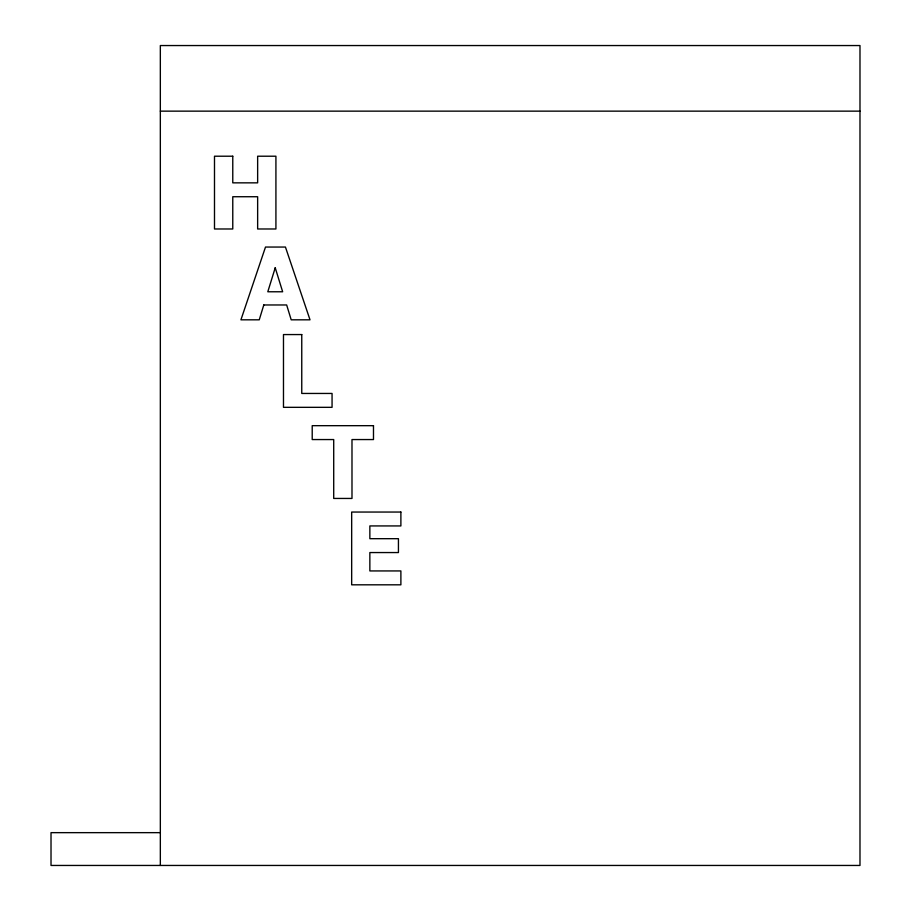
<?xml version="1.0" encoding="UTF-8"?>
<svg xmlns="http://www.w3.org/2000/svg" width="911" height="911" viewBox="0 0 911 911"><rect width="100%" height="100%" fill="white"/><g stroke="black" fill="none" stroke-linecap="round" stroke-linejoin="round"><path stroke-width="1.37" d="M160.336 111.142L859.984 111.142M160.336 832.654L51.016 832.654L51.016 865.45L859.984 865.45L859.984 45.55L160.336 45.55L160.336 865.45M263.791 304.969L259.248 319.818L240.925 319.818L265.5 247.052L285.439 247.052L310.013 319.818L291.201 319.818L286.658 304.969L263.791 304.969M275.224 267.777L267.8 291.771L282.649 291.771L275.224 267.777M232.772 156.214L214.495 156.214L214.495 228.98L232.772 228.98L232.772 196.73L257.642 196.73L257.642 228.98L275.919 228.98L275.919 156.214L257.642 156.214L257.642 182.849L232.772 182.849L232.772 156.214M301.757 334.565L283.48 334.565L283.48 407.331L332.06 407.331L332.06 393.45L301.757 393.45L301.757 334.565M373.487 425.676L312.211 425.676L312.211 439.557L333.711 439.557L333.711 498.442L351.988 498.442L351.988 439.557L373.487 439.557L373.487 425.676M400.886 512.05L351.669 512.05L351.669 584.816L400.886 584.816L400.886 570.935L369.855 570.935L369.855 552.556L398.437 552.556L398.437 538.686L369.855 538.686L369.855 525.932L400.886 525.932L400.886 512.05"/></g></svg>
